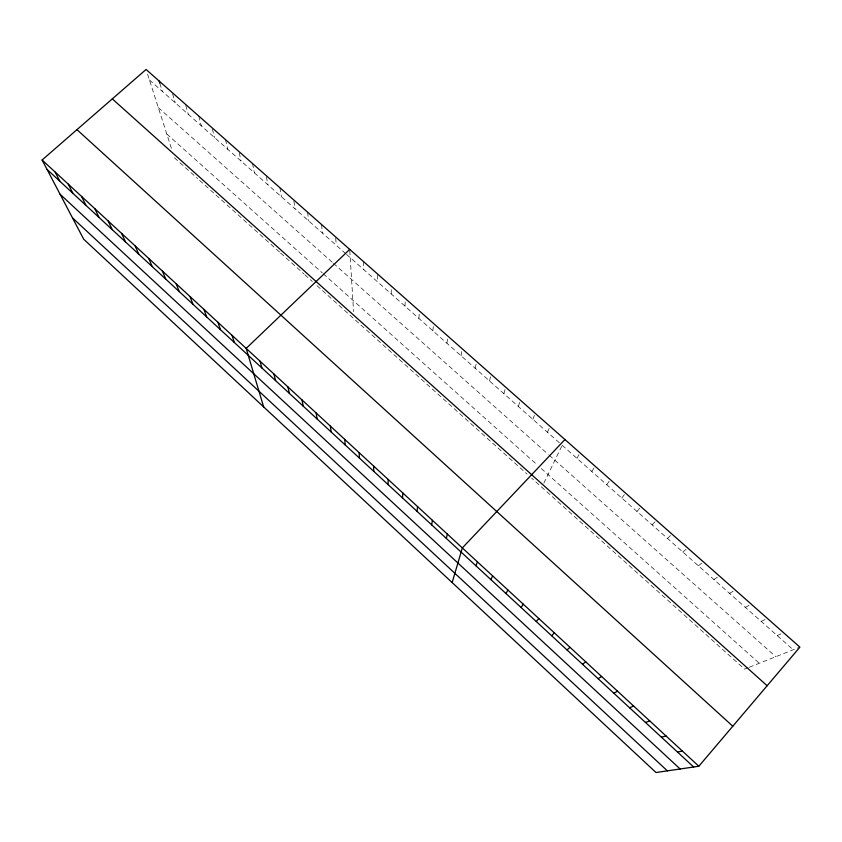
<?xml version="1.0" encoding="UTF-8"?>
<svg xmlns="http://www.w3.org/2000/svg" width="842" height="842" viewBox="0 0 842 842"><rect width="100%" height="100%" fill="white"/><g stroke="black" fill="none" stroke-linecap="round" stroke-linejoin="round"><path stroke-width="0.63" stroke-dasharray="4.21 3.16" d="M391.204 293.932L391.298 286.133M405.013 306.151L405.318 298.521M418.895 318.444L419.421 310.972M432.862 330.811L433.598 323.496M446.913 343.241L447.86 336.105M461.037 355.734L462.195 348.767M475.235 368.312L476.625 361.513M489.518 380.952L491.128 374.332M503.884 393.667L505.726 387.225M518.335 406.454L520.398 400.192M532.87 419.316L535.165 413.233M547.479 432.251L550.005 426.347M543.848 483.15L561.677 446.292M576.959 458.343L579.959 452.817M591.831 471.499L595.073 466.163M606.777 484.739L610.271 479.593M621.817 498.054L625.564 493.096M636.952 511.441L640.941 506.684M652.171 524.903L656.413 520.356M667.474 538.459L671.969 534.102M682.873 552.078L687.63 547.932M698.365 565.792L703.375 561.846M713.942 579.58L719.226 575.844M729.614 593.452L735.161 589.926M745.381 607.408L751.201 604.103M761.242 621.449L767.336 618.354M777.198 635.563L783.565 632.7M748.159 667.706L744.57 669.127L531.649 478.161M749.348 667.222L798.795 647.561M149.434 79.948L345.588 253.558M346.515 254.379L560.214 443.523M562.172 445.26L793.248 649.771M158.328 107.618L332.506 262.504M333.453 263.357L548.342 454.448M549.279 455.28L775.787 656.707M166.8 134.015L322.318 272.934M323.296 273.808L537.417 465.068M541.269 468.51L759.305 663.275M174.441 157.812L197.628 178.599M199.575 180.346L279.66 252.168M280.575 253L303.878 273.892M304.815 274.734L312.329 281.47M317.024 285.68L527.029 474.025M147.571 74.138L171.957 150.065M159.833 83.305L162.317 91.346M172.578 93.736L175.252 102.808M185.798 105.513L188.271 114.323M198.712 115.986L201.354 125.911M212.363 128.994L214.521 137.551M225.467 139.625L227.75 149.266M239.223 152.728L241.054 161.043M252.537 163.537L254.431 172.884M266.388 176.736L267.893 184.787M279.902 187.713L281.417 196.765M293.89 201.175L295.026 208.805M307.583 212.173L308.709 220.92M321.549 224.509L322.465 233.097M335.695 238.118L336.305 245.348M349.788 250.569L353.566 311.551M363.491 261.567L363.807 269.682M377.374 274.955L377.469 281.775"/><path stroke-width="1.26" d="M388.099 484.603L388.151 479.445M402.529 497.948L402.813 492.98M417.053 511.357L417.558 506.6M431.651 524.85L432.399 520.293M446.334 538.427L447.323 534.07M452.154 582.559L462.332 547.921L564.94 439.545M475.972 565.813L477.435 561.867M490.928 579.633L492.633 575.896M505.968 593.526L507.915 590M521.093 607.514L523.303 604.198M536.312 621.575L538.775 618.481M698.839 766.241L799.9 647.13L146.076 69.476L42.1 160.001L83.684 239.191L656.002 772.524L698.839 766.241L42.1 160.001M551.626 635.731L554.341 632.858M349.714 249.39L246.18 348.388L263.641 406.886M567.024 649.961L570.002 647.309M582.517 664.285L585.758 661.854M598.115 678.694L601.62 676.494M613.797 693.187L617.575 691.219M629.574 707.764L633.626 706.038M645.456 722.436L649.771 720.952M661.423 737.203L666.033 735.95M677.505 752.053L682.388 751.053M112.302 98.882L767.146 685.735M76.959 129.657L732.793 726.225M47.047 169.421L693.671 766.999M60.077 194.249L680.136 768.988M72.507 217.899L667.369 770.851M55.162 172.063L59.929 181.325M68.307 184.198L72.896 193.313M81.516 196.397L85.926 205.353M94.809 208.658L99.04 217.468M108.176 220.993L112.218 229.655M121.616 233.402L125.479 241.907M135.141 245.885L138.814 254.221M148.739 258.441L152.213 266.619M162.411 271.071L165.706 279.081M176.167 283.765L179.262 291.616M190.008 296.542L192.902 304.215M203.932 309.393L206.627 316.897M217.931 322.318L220.425 329.654M232.013 335.316L234.308 342.473M159.127 81.011L159.833 83.305M260.01 361.155L261.894 367.975M273.924 373.995L275.597 380.637M287.911 386.91L289.374 393.372M301.983 399.897L303.236 406.181M316.129 412.969L317.181 419.063M330.369 426.105L331.201 432.02M344.694 439.324L345.304 445.06M359.092 452.617L359.481 458.164M373.585 465.994L373.753 471.352"/></g></svg>
